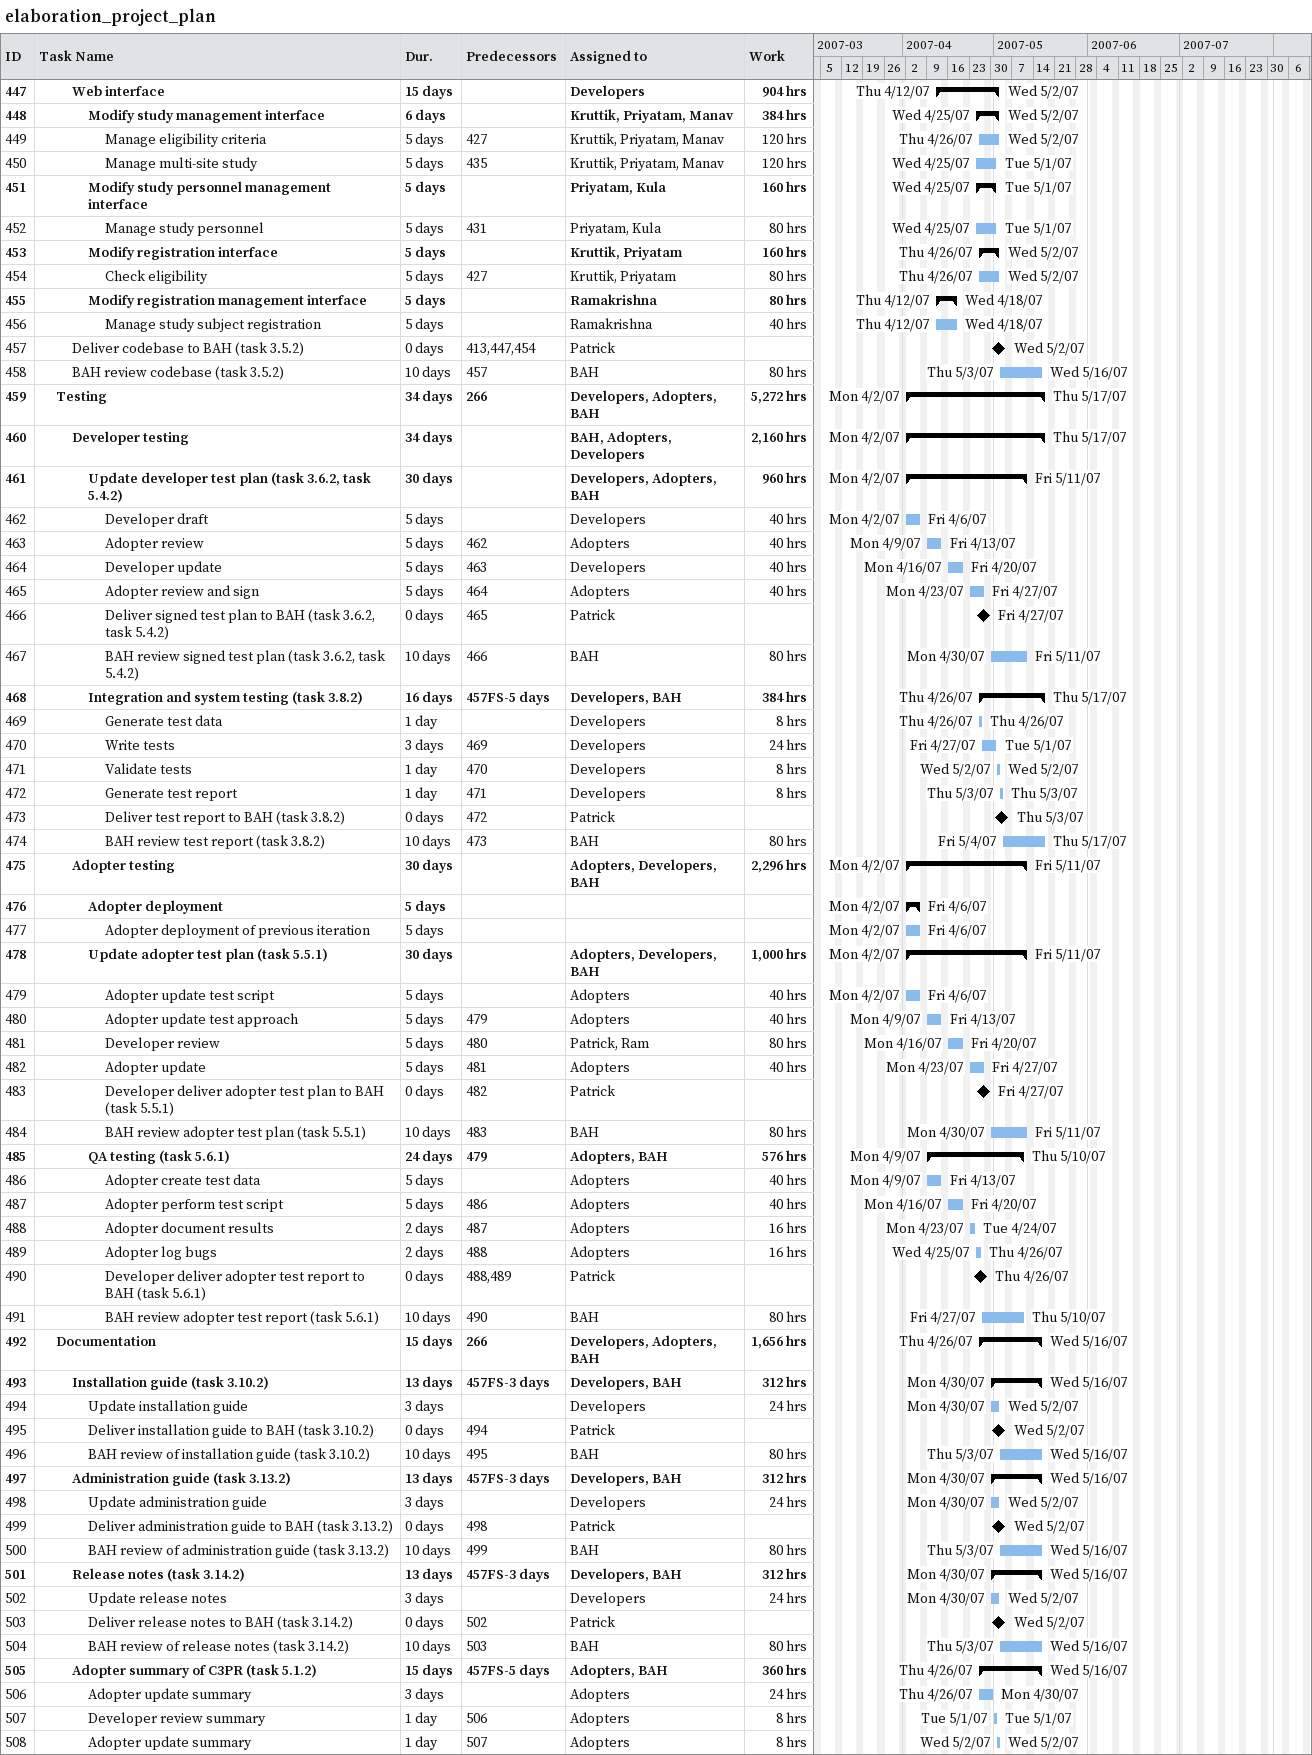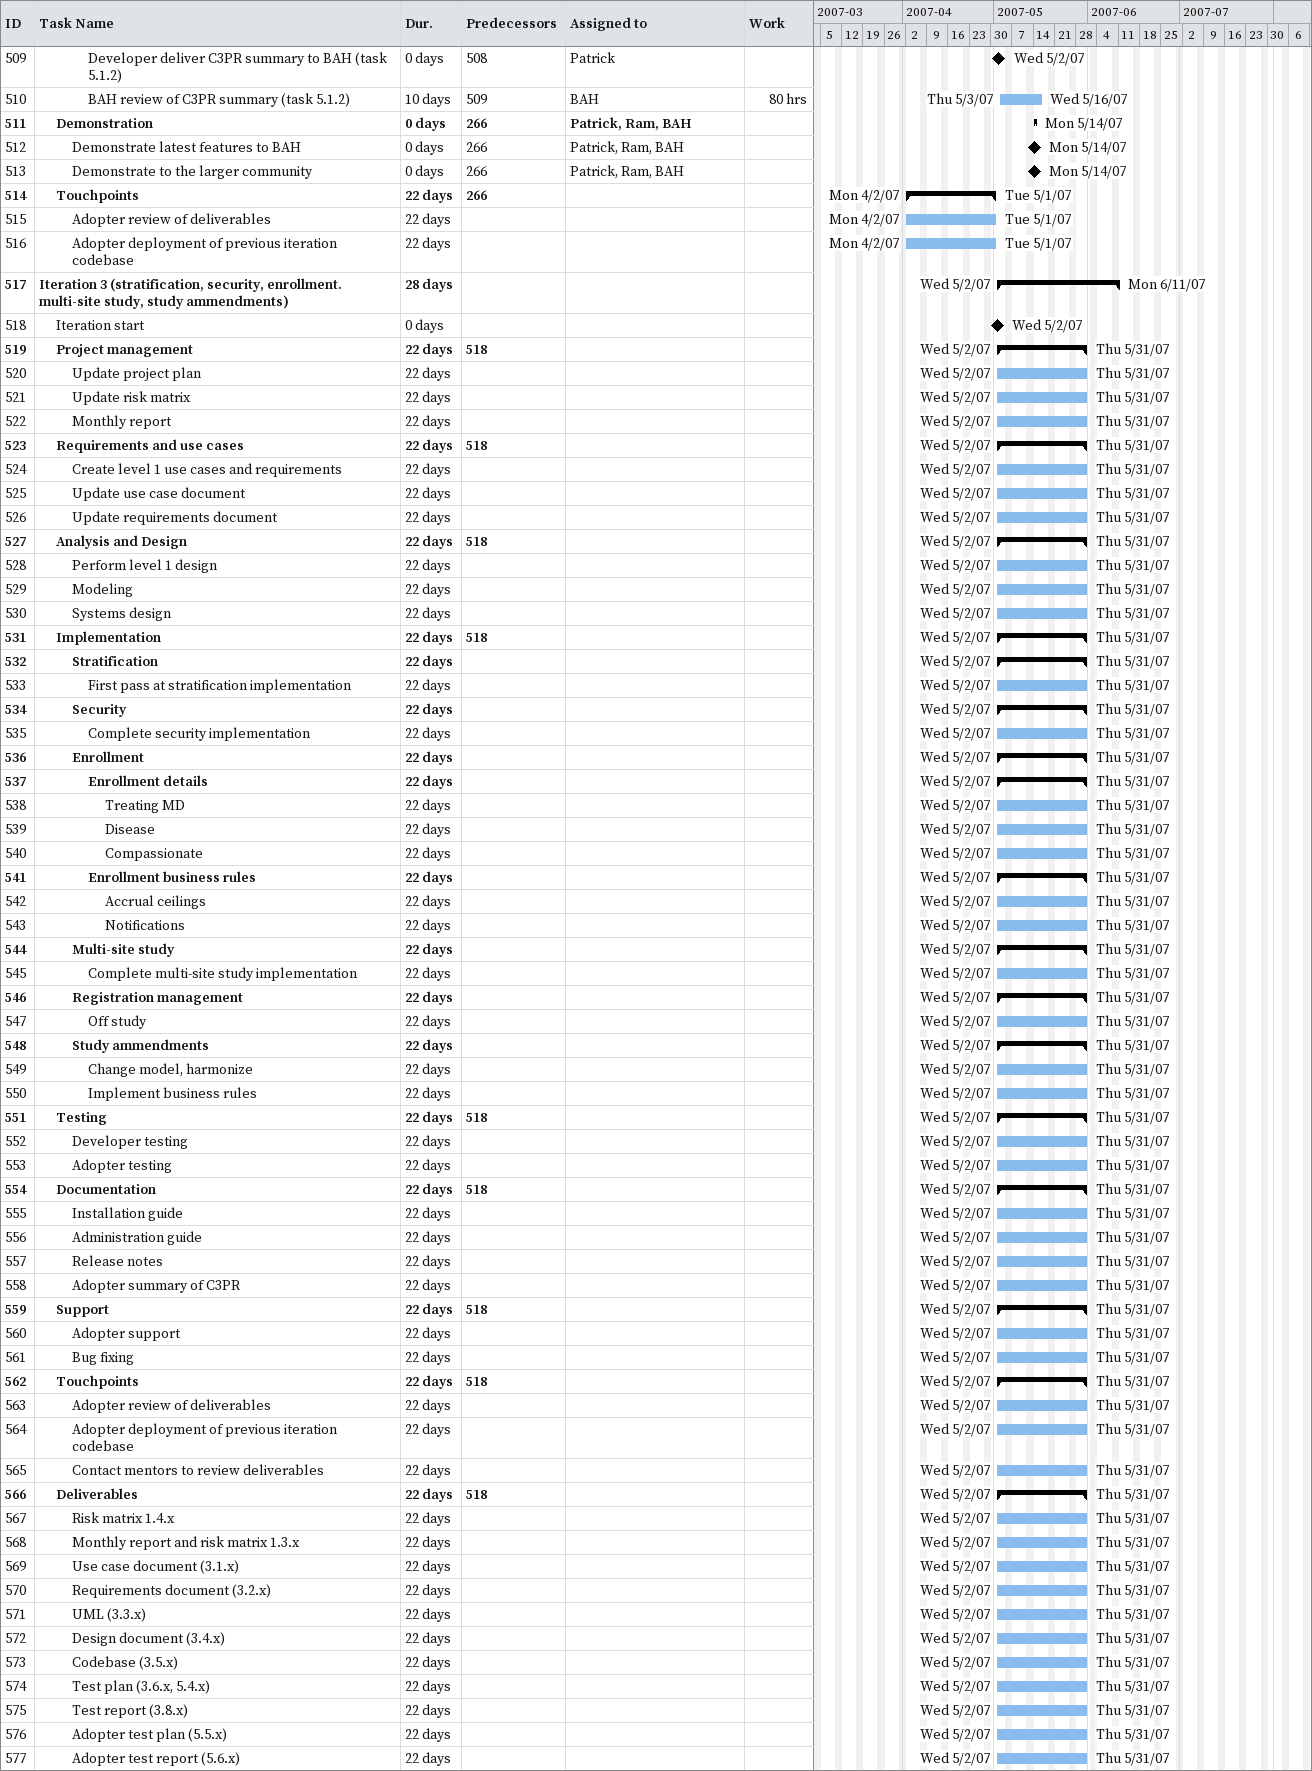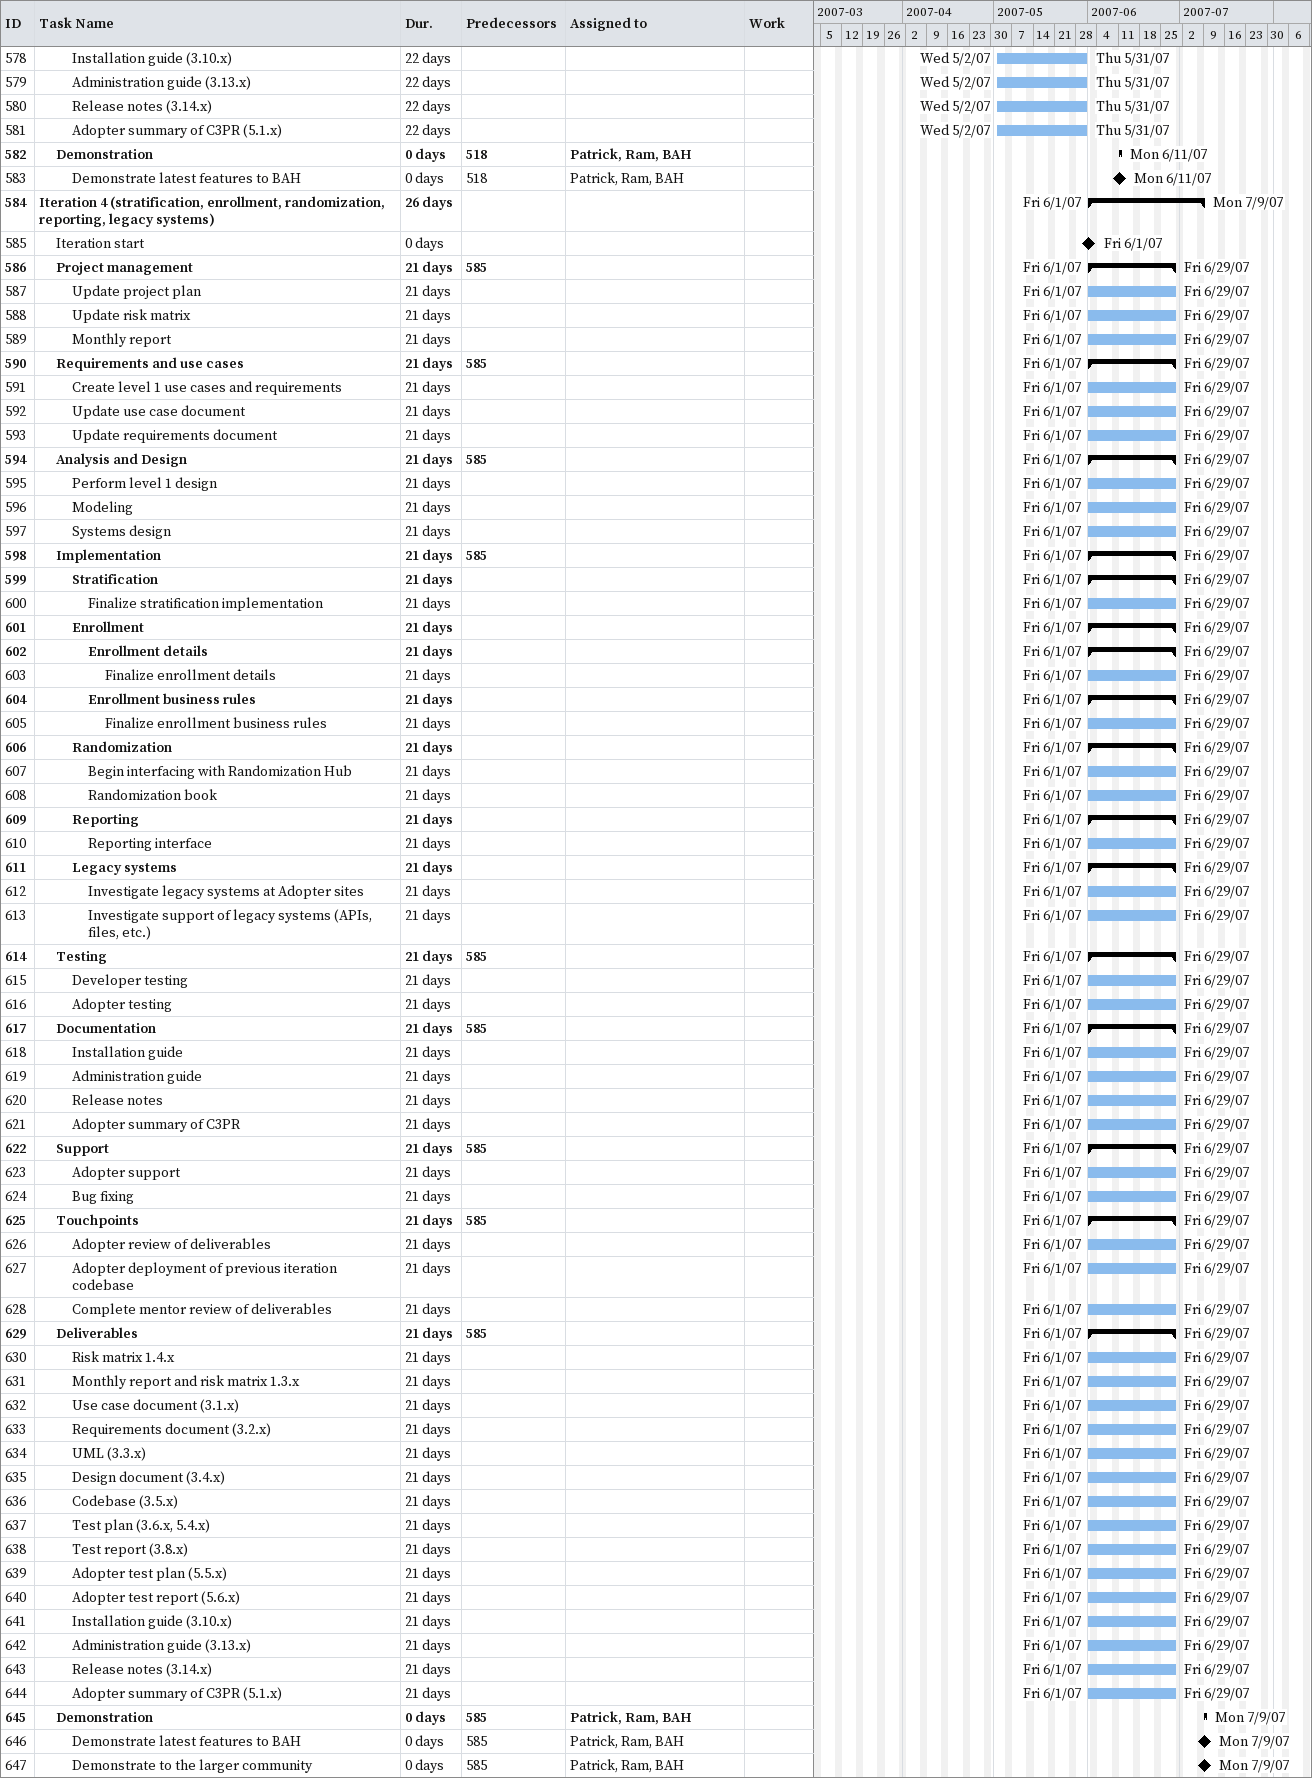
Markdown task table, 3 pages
elaboration_project_plan

| ID | Level | Task | Duration | Start | Finish | Predecessors | Resources | Work (h) |
|---|---|---|---|---|---|---|---|---|
| 447 | 3 | **Web interface** | 15d | 2007-04-12 | 2007-05-02 |  | Developers | 904 |
| 448 | 4 | **Modify study management interface** | 6d | 2007-04-25 | 2007-05-02 |  | Kruttik, Priyatam, Manav | 384 |
| 449 | 5 | Manage eligibility criteria | 5d | 2007-04-26 | 2007-05-02 | 427 | Kruttik, Priyatam, Manav | 120 |
| 450 | 5 | Manage multi-site study | 5d | 2007-04-25 | 2007-05-01 | 435 | Kruttik, Priyatam, Manav | 120 |
| 451 | 4 | **Modify study personnel management interface** | 5d | 2007-04-25 | 2007-05-01 |  | Priyatam, Kula | 160 |
| 452 | 5 | Manage study personnel | 5d | 2007-04-25 | 2007-05-01 | 431 | Priyatam, Kula | 80 |
| 453 | 4 | **Modify registration interface** | 5d | 2007-04-26 | 2007-05-02 |  | Kruttik, Priyatam | 160 |
| 454 | 5 | Check eligibility | 5d | 2007-04-26 | 2007-05-02 | 427 | Kruttik, Priyatam | 80 |
| 455 | 4 | **Modify registration management interface** | 5d | 2007-04-12 | 2007-04-18 |  | Ramakrishna | 80 |
| 456 | 5 | Manage study subject registration | 5d | 2007-04-12 | 2007-04-18 |  | Ramakrishna | 40 |
| 457 | 3 | Deliver codebase to BAH (task 3.5.2) | 0d | 2007-05-02 | 2007-05-02 | 413, 447, 454 | Patrick |  |
| 458 | 3 | BAH review codebase (task 3.5.2) | 10d | 2007-05-03 | 2007-05-16 | 457 | BAH | 80 |
| 459 | 2 | **Testing** | 34d | 2007-04-02 | 2007-05-17 | 266 | Developers, Adopters, BAH | 5272 |
| 460 | 3 | **Developer testing** | 34d | 2007-04-02 | 2007-05-17 |  | BAH, Adopters, Developers | 2160 |
| 461 | 4 | **Update developer test plan (task 3.6.2, task 5.4.2)** | 30d | 2007-04-02 | 2007-05-11 |  | Developers, Adopters, BAH | 960 |
| 462 | 5 | Developer draft | 5d | 2007-04-02 | 2007-04-06 |  | Developers | 40 |
| 463 | 5 | Adopter review | 5d | 2007-04-09 | 2007-04-13 | 462 | Adopters | 40 |
| 464 | 5 | Developer update | 5d | 2007-04-16 | 2007-04-20 | 463 | Developers | 40 |
| 465 | 5 | Adopter review and sign | 5d | 2007-04-23 | 2007-04-27 | 464 | Adopters | 40 |
| 466 | 5 | Deliver signed test plan to BAH (task 3.6.2, task 5.4.2) | 0d | 2007-04-27 | 2007-04-27 | 465 | Patrick |  |
| 467 | 5 | BAH review signed test plan (task 3.6.2, task 5.4.2) | 10d | 2007-04-30 | 2007-05-11 | 466 | BAH | 80 |
| 468 | 4 | **Integration and system testing (task 3.8.2)** | 16d | 2007-04-26 | 2007-05-17 | 457FS-5d | Developers, BAH | 384 |
| 469 | 5 | Generate test data | 1d | 2007-04-26 | 2007-04-26 |  | Developers | 8 |
| 470 | 5 | Write tests | 3d | 2007-04-27 | 2007-05-01 | 469 | Developers | 24 |
| 471 | 5 | Validate tests | 1d | 2007-05-02 | 2007-05-02 | 470 | Developers | 8 |
| 472 | 5 | Generate test report | 1d | 2007-05-03 | 2007-05-03 | 471 | Developers | 8 |
| 473 | 5 | Deliver test report to BAH (task 3.8.2) | 0d | 2007-05-03 | 2007-05-03 | 472 | Patrick |  |
| 474 | 5 | BAH review test report (task 3.8.2) | 10d | 2007-05-04 | 2007-05-17 | 473 | BAH | 80 |
| 475 | 3 | **Adopter testing** | 30d | 2007-04-02 | 2007-05-11 |  | Adopters, Developers, BAH | 2296 |
| 476 | 4 | **Adopter deployment** | 5d | 2007-04-02 | 2007-04-06 |  |  |  |
| 477 | 5 | Adopter deployment of previous iteration | 5d | 2007-04-02 | 2007-04-06 |  |  |  |
| 478 | 4 | **Update adopter test plan (task 5.5.1)** | 30d | 2007-04-02 | 2007-05-11 |  | Adopters, Developers, BAH | 1000 |
| 479 | 5 | Adopter update test script | 5d | 2007-04-02 | 2007-04-06 |  | Adopters | 40 |
| 480 | 5 | Adopter update test approach | 5d | 2007-04-09 | 2007-04-13 | 479 | Adopters | 40 |
| 481 | 5 | Developer review | 5d | 2007-04-16 | 2007-04-20 | 480 | Patrick, Ram | 80 |
| 482 | 5 | Adopter update | 5d | 2007-04-23 | 2007-04-27 | 481 | Adopters | 40 |
| 483 | 5 | Developer deliver adopter test plan to BAH (task 5.5.1) | 0d | 2007-04-27 | 2007-04-27 | 482 | Patrick |  |
| 484 | 5 | BAH review adopter test plan (task 5.5.1) | 10d | 2007-04-30 | 2007-05-11 | 483 | BAH | 80 |
| 485 | 4 | **QA testing (task 5.6.1)** | 24d | 2007-04-09 | 2007-05-10 | 479 | Adopters, BAH | 576 |
| 486 | 5 | Adopter create test data | 5d | 2007-04-09 | 2007-04-13 |  | Adopters | 40 |
| 487 | 5 | Adopter perform test script | 5d | 2007-04-16 | 2007-04-20 | 486 | Adopters | 40 |
| 488 | 5 | Adopter document results | 2d | 2007-04-23 | 2007-04-24 | 487 | Adopters | 16 |
| 489 | 5 | Adopter log bugs | 2d | 2007-04-25 | 2007-04-26 | 488 | Adopters | 16 |
| 490 | 5 | Developer deliver adopter test report to BAH (task 5.6.1) | 0d | 2007-04-26 | 2007-04-26 | 488, 489 | Patrick |  |
| 491 | 5 | BAH review adopter test report (task 5.6.1) | 10d | 2007-04-27 | 2007-05-10 | 490 | BAH | 80 |
| 492 | 2 | **Documentation** | 15d | 2007-04-26 | 2007-05-16 | 266 | Developers, Adopters, BAH | 1656 |
| 493 | 3 | **Installation guide (task 3.10.2)** | 13d | 2007-04-30 | 2007-05-16 | 457FS-3d | Developers, BAH | 312 |
| 494 | 4 | Update installation guide | 3d | 2007-04-30 | 2007-05-02 |  | Developers | 24 |
| 495 | 4 | Deliver installation guide to BAH (task 3.10.2) | 0d | 2007-05-02 | 2007-05-02 | 494 | Patrick |  |
| 496 | 4 | BAH review of installation guide (task 3.10.2) | 10d | 2007-05-03 | 2007-05-16 | 495 | BAH | 80 |
| 497 | 3 | **Administration guide (task 3.13.2)** | 13d | 2007-04-30 | 2007-05-16 | 457FS-3d | Developers, BAH | 312 |
| 498 | 4 | Update administration guide | 3d | 2007-04-30 | 2007-05-02 |  | Developers | 24 |
| 499 | 4 | Deliver administration guide to BAH (task 3.13.2) | 0d | 2007-05-02 | 2007-05-02 | 498 | Patrick |  |
| 500 | 4 | BAH review of administration guide (task 3.13.2) | 10d | 2007-05-03 | 2007-05-16 | 499 | BAH | 80 |
| 501 | 3 | **Release notes (task 3.14.2)** | 13d | 2007-04-30 | 2007-05-16 | 457FS-3d | Developers, BAH | 312 |
| 502 | 4 | Update release notes | 3d | 2007-04-30 | 2007-05-02 |  | Developers | 24 |
| 503 | 4 | Deliver release notes to BAH (task 3.14.2) | 0d | 2007-05-02 | 2007-05-02 | 502 | Patrick |  |
| 504 | 4 | BAH review of release notes (task 3.14.2) | 10d | 2007-05-03 | 2007-05-16 | 503 | BAH | 80 |
| 505 | 3 | **Adopter summary of C3PR (task 5.1.2)** | 15d | 2007-04-26 | 2007-05-16 | 457FS-5d | Adopters, BAH | 360 |
| 506 | 4 | Adopter update summary | 3d | 2007-04-26 | 2007-04-30 |  | Adopters | 24 |
| 507 | 4 | Developer review summary | 1d | 2007-05-01 | 2007-05-01 | 506 | Adopters | 8 |
| 508 | 4 | Adopter update summary | 1d | 2007-05-02 | 2007-05-02 | 507 | Adopters | 8 |
| 509 | 4 | Developer deliver C3PR summary to BAH (task 5.1.2) | 0d | 2007-05-02 | 2007-05-02 | 508 | Patrick |  |
| 510 | 4 | BAH review of C3PR summary (task 5.1.2) | 10d | 2007-05-03 | 2007-05-16 | 509 | BAH | 80 |
| 511 | 2 | **Demonstration** | 0d | 2007-05-14 | 2007-05-14 | 266 | Patrick, Ram, BAH |  |
| 512 | 3 | Demonstrate latest features to BAH | 0d | 2007-05-14 | 2007-05-14 | 266 | Patrick, Ram, BAH |  |
| 513 | 3 | Demonstrate to the larger community | 0d | 2007-05-14 | 2007-05-14 | 266 | Patrick, Ram, BAH |  |
| 514 | 2 | **Touchpoints** | 22d | 2007-04-02 | 2007-05-01 | 266 |  |  |
| 515 | 3 | Adopter review of deliverables | 22d | 2007-04-02 | 2007-05-01 |  |  |  |
| 516 | 3 | Adopter deployment of previous iteration codebase | 22d | 2007-04-02 | 2007-05-01 |  |  |  |
| 517 | 1 | **Iteration 3 (stratification, security, enrollment. multi-site study, study ammendments)** | 28d | 2007-05-02 | 2007-06-11 |  |  |  |
| 518 | 2 | Iteration start | 0d | 2007-05-02 | 2007-05-02 |  |  |  |
| 519 | 2 | **Project management** | 22d | 2007-05-02 | 2007-05-31 | 518 |  |  |
| 520 | 3 | Update project plan | 22d | 2007-05-02 | 2007-05-31 |  |  |  |
| 521 | 3 | Update risk matrix | 22d | 2007-05-02 | 2007-05-31 |  |  |  |
| 522 | 3 | Monthly report | 22d | 2007-05-02 | 2007-05-31 |  |  |  |
| 523 | 2 | **Requirements and use cases** | 22d | 2007-05-02 | 2007-05-31 | 518 |  |  |
| 524 | 3 | Create level 1 use cases and requirements | 22d | 2007-05-02 | 2007-05-31 |  |  |  |
| 525 | 3 | Update use case document | 22d | 2007-05-02 | 2007-05-31 |  |  |  |
| 526 | 3 | Update requirements document | 22d | 2007-05-02 | 2007-05-31 |  |  |  |
| 527 | 2 | **Analysis and Design** | 22d | 2007-05-02 | 2007-05-31 | 518 |  |  |
| 528 | 3 | Perform level 1 design | 22d | 2007-05-02 | 2007-05-31 |  |  |  |
| 529 | 3 | Modeling | 22d | 2007-05-02 | 2007-05-31 |  |  |  |
| 530 | 3 | Systems design | 22d | 2007-05-02 | 2007-05-31 |  |  |  |
| 531 | 2 | **Implementation** | 22d | 2007-05-02 | 2007-05-31 | 518 |  |  |
| 532 | 3 | **Stratification** | 22d | 2007-05-02 | 2007-05-31 |  |  |  |
| 533 | 4 | First pass at stratification implementation | 22d | 2007-05-02 | 2007-05-31 |  |  |  |
| 534 | 3 | **Security** | 22d | 2007-05-02 | 2007-05-31 |  |  |  |
| 535 | 4 | Complete security implementation | 22d | 2007-05-02 | 2007-05-31 |  |  |  |
| 536 | 3 | **Enrollment** | 22d | 2007-05-02 | 2007-05-31 |  |  |  |
| 537 | 4 | **Enrollment details** | 22d | 2007-05-02 | 2007-05-31 |  |  |  |
| 538 | 5 | Treating MD | 22d | 2007-05-02 | 2007-05-31 |  |  |  |
| 539 | 5 | Disease | 22d | 2007-05-02 | 2007-05-31 |  |  |  |
| 540 | 5 | Compassionate | 22d | 2007-05-02 | 2007-05-31 |  |  |  |
| 541 | 4 | **Enrollment business rules** | 22d | 2007-05-02 | 2007-05-31 |  |  |  |
| 542 | 5 | Accrual ceilings | 22d | 2007-05-02 | 2007-05-31 |  |  |  |
| 543 | 5 | Notifications | 22d | 2007-05-02 | 2007-05-31 |  |  |  |
| 544 | 3 | **Multi-site study** | 22d | 2007-05-02 | 2007-05-31 |  |  |  |
| 545 | 4 | Complete multi-site study implementation | 22d | 2007-05-02 | 2007-05-31 |  |  |  |
| 546 | 3 | **Registration management** | 22d | 2007-05-02 | 2007-05-31 |  |  |  |
| 547 | 4 | Off study | 22d | 2007-05-02 | 2007-05-31 |  |  |  |
| 548 | 3 | **Study ammendments** | 22d | 2007-05-02 | 2007-05-31 |  |  |  |
| 549 | 4 | Change model, harmonize | 22d | 2007-05-02 | 2007-05-31 |  |  |  |
| 550 | 4 | Implement business rules | 22d | 2007-05-02 | 2007-05-31 |  |  |  |
| 551 | 2 | **Testing** | 22d | 2007-05-02 | 2007-05-31 | 518 |  |  |
| 552 | 3 | Developer testing | 22d | 2007-05-02 | 2007-05-31 |  |  |  |
| 553 | 3 | Adopter testing | 22d | 2007-05-02 | 2007-05-31 |  |  |  |
| 554 | 2 | **Documentation** | 22d | 2007-05-02 | 2007-05-31 | 518 |  |  |
| 555 | 3 | Installation guide | 22d | 2007-05-02 | 2007-05-31 |  |  |  |
| 556 | 3 | Administration guide | 22d | 2007-05-02 | 2007-05-31 |  |  |  |
| 557 | 3 | Release notes | 22d | 2007-05-02 | 2007-05-31 |  |  |  |
| 558 | 3 | Adopter summary of C3PR | 22d | 2007-05-02 | 2007-05-31 |  |  |  |
| 559 | 2 | **Support** | 22d | 2007-05-02 | 2007-05-31 | 518 |  |  |
| 560 | 3 | Adopter support | 22d | 2007-05-02 | 2007-05-31 |  |  |  |
| 561 | 3 | Bug fixing | 22d | 2007-05-02 | 2007-05-31 |  |  |  |
| 562 | 2 | **Touchpoints** | 22d | 2007-05-02 | 2007-05-31 | 518 |  |  |
| 563 | 3 | Adopter review of deliverables | 22d | 2007-05-02 | 2007-05-31 |  |  |  |
| 564 | 3 | Adopter deployment of previous iteration codebase | 22d | 2007-05-02 | 2007-05-31 |  |  |  |
| 565 | 3 | Contact mentors to review deliverables | 22d | 2007-05-02 | 2007-05-31 |  |  |  |
| 566 | 2 | **Deliverables** | 22d | 2007-05-02 | 2007-05-31 | 518 |  |  |
| 567 | 3 | Risk matrix 1.4.x | 22d | 2007-05-02 | 2007-05-31 |  |  |  |
| 568 | 3 | Monthly report and risk matrix 1.3.x | 22d | 2007-05-02 | 2007-05-31 |  |  |  |
| 569 | 3 | Use case document (3.1.x) | 22d | 2007-05-02 | 2007-05-31 |  |  |  |
| 570 | 3 | Requirements document (3.2.x) | 22d | 2007-05-02 | 2007-05-31 |  |  |  |
| 571 | 3 | UML (3.3.x) | 22d | 2007-05-02 | 2007-05-31 |  |  |  |
| 572 | 3 | Design document (3.4.x) | 22d | 2007-05-02 | 2007-05-31 |  |  |  |
| 573 | 3 | Codebase (3.5.x) | 22d | 2007-05-02 | 2007-05-31 |  |  |  |
| 574 | 3 | Test plan (3.6.x, 5.4.x) | 22d | 2007-05-02 | 2007-05-31 |  |  |  |
| 575 | 3 | Test report (3.8.x) | 22d | 2007-05-02 | 2007-05-31 |  |  |  |
| 576 | 3 | Adopter test plan (5.5.x) | 22d | 2007-05-02 | 2007-05-31 |  |  |  |
| 577 | 3 | Adopter test report (5.6.x) | 22d | 2007-05-02 | 2007-05-31 |  |  |  |
| 578 | 3 | Installation guide (3.10.x) | 22d | 2007-05-02 | 2007-05-31 |  |  |  |
| 579 | 3 | Administration guide (3.13.x) | 22d | 2007-05-02 | 2007-05-31 |  |  |  |
| 580 | 3 | Release notes (3.14.x) | 22d | 2007-05-02 | 2007-05-31 |  |  |  |
| 581 | 3 | Adopter summary of C3PR (5.1.x) | 22d | 2007-05-02 | 2007-05-31 |  |  |  |
| 582 | 2 | **Demonstration** | 0d | 2007-06-11 | 2007-06-11 | 518 | Patrick, Ram, BAH |  |
| 583 | 3 | Demonstrate latest features to BAH | 0d | 2007-06-11 | 2007-06-11 | 518 | Patrick, Ram, BAH |  |
| 584 | 1 | **Iteration 4 (stratification, enrollment, randomization, reporting, legacy systems)** | 26d | 2007-06-01 | 2007-07-09 |  |  |  |
| 585 | 2 | Iteration start | 0d | 2007-06-01 | 2007-06-01 |  |  |  |
| 586 | 2 | **Project management** | 21d | 2007-06-01 | 2007-06-29 | 585 |  |  |
| 587 | 3 | Update project plan | 21d | 2007-06-01 | 2007-06-29 |  |  |  |
| 588 | 3 | Update risk matrix | 21d | 2007-06-01 | 2007-06-29 |  |  |  |
| 589 | 3 | Monthly report | 21d | 2007-06-01 | 2007-06-29 |  |  |  |
| 590 | 2 | **Requirements and use cases** | 21d | 2007-06-01 | 2007-06-29 | 585 |  |  |
| 591 | 3 | Create level 1 use cases and requirements | 21d | 2007-06-01 | 2007-06-29 |  |  |  |
| 592 | 3 | Update use case document | 21d | 2007-06-01 | 2007-06-29 |  |  |  |
| 593 | 3 | Update requirements document | 21d | 2007-06-01 | 2007-06-29 |  |  |  |
| 594 | 2 | **Analysis and Design** | 21d | 2007-06-01 | 2007-06-29 | 585 |  |  |
| 595 | 3 | Perform level 1 design | 21d | 2007-06-01 | 2007-06-29 |  |  |  |
| 596 | 3 | Modeling | 21d | 2007-06-01 | 2007-06-29 |  |  |  |
| 597 | 3 | Systems design | 21d | 2007-06-01 | 2007-06-29 |  |  |  |
| 598 | 2 | **Implementation** | 21d | 2007-06-01 | 2007-06-29 | 585 |  |  |
| 599 | 3 | **Stratification** | 21d | 2007-06-01 | 2007-06-29 |  |  |  |
| 600 | 4 | Finalize stratification implementation | 21d | 2007-06-01 | 2007-06-29 |  |  |  |
| 601 | 3 | **Enrollment** | 21d | 2007-06-01 | 2007-06-29 |  |  |  |
| 602 | 4 | **Enrollment details** | 21d | 2007-06-01 | 2007-06-29 |  |  |  |
| 603 | 5 | Finalize enrollment details | 21d | 2007-06-01 | 2007-06-29 |  |  |  |
| 604 | 4 | **Enrollment business rules** | 21d | 2007-06-01 | 2007-06-29 |  |  |  |
| 605 | 5 | Finalize enrollment business rules | 21d | 2007-06-01 | 2007-06-29 |  |  |  |
| 606 | 3 | **Randomization** | 21d | 2007-06-01 | 2007-06-29 |  |  |  |
| 607 | 4 | Begin interfacing with Randomization Hub | 21d | 2007-06-01 | 2007-06-29 |  |  |  |
| 608 | 4 | Randomization book | 21d | 2007-06-01 | 2007-06-29 |  |  |  |
| 609 | 3 | **Reporting** | 21d | 2007-06-01 | 2007-06-29 |  |  |  |
| 610 | 4 | Reporting interface | 21d | 2007-06-01 | 2007-06-29 |  |  |  |
| 611 | 3 | **Legacy systems** | 21d | 2007-06-01 | 2007-06-29 |  |  |  |
| 612 | 4 | Investigate legacy systems at Adopter sites | 21d | 2007-06-01 | 2007-06-29 |  |  |  |
| 613 | 4 | Investigate support of legacy systems (APIs, files, etc.) | 21d | 2007-06-01 | 2007-06-29 |  |  |  |
| 614 | 2 | **Testing** | 21d | 2007-06-01 | 2007-06-29 | 585 |  |  |
| 615 | 3 | Developer testing | 21d | 2007-06-01 | 2007-06-29 |  |  |  |
| 616 | 3 | Adopter testing | 21d | 2007-06-01 | 2007-06-29 |  |  |  |
| 617 | 2 | **Documentation** | 21d | 2007-06-01 | 2007-06-29 | 585 |  |  |
| 618 | 3 | Installation guide | 21d | 2007-06-01 | 2007-06-29 |  |  |  |
| 619 | 3 | Administration guide | 21d | 2007-06-01 | 2007-06-29 |  |  |  |
| 620 | 3 | Release notes | 21d | 2007-06-01 | 2007-06-29 |  |  |  |
| 621 | 3 | Adopter summary of C3PR | 21d | 2007-06-01 | 2007-06-29 |  |  |  |
| 622 | 2 | **Support** | 21d | 2007-06-01 | 2007-06-29 | 585 |  |  |
| 623 | 3 | Adopter support | 21d | 2007-06-01 | 2007-06-29 |  |  |  |
| 624 | 3 | Bug fixing | 21d | 2007-06-01 | 2007-06-29 |  |  |  |
| 625 | 2 | **Touchpoints** | 21d | 2007-06-01 | 2007-06-29 | 585 |  |  |
| 626 | 3 | Adopter review of deliverables | 21d | 2007-06-01 | 2007-06-29 |  |  |  |
| 627 | 3 | Adopter deployment of previous iteration codebase | 21d | 2007-06-01 | 2007-06-29 |  |  |  |
| 628 | 3 | Complete mentor review of deliverables | 21d | 2007-06-01 | 2007-06-29 |  |  |  |
| 629 | 2 | **Deliverables** | 21d | 2007-06-01 | 2007-06-29 | 585 |  |  |
| 630 | 3 | Risk matrix 1.4.x | 21d | 2007-06-01 | 2007-06-29 |  |  |  |
| 631 | 3 | Monthly report and risk matrix 1.3.x | 21d | 2007-06-01 | 2007-06-29 |  |  |  |
| 632 | 3 | Use case document (3.1.x) | 21d | 2007-06-01 | 2007-06-29 |  |  |  |
| 633 | 3 | Requirements document (3.2.x) | 21d | 2007-06-01 | 2007-06-29 |  |  |  |
| 634 | 3 | UML (3.3.x) | 21d | 2007-06-01 | 2007-06-29 |  |  |  |
| 635 | 3 | Design document (3.4.x) | 21d | 2007-06-01 | 2007-06-29 |  |  |  |
| 636 | 3 | Codebase (3.5.x) | 21d | 2007-06-01 | 2007-06-29 |  |  |  |
| 637 | 3 | Test plan (3.6.x, 5.4.x) | 21d | 2007-06-01 | 2007-06-29 |  |  |  |
| 638 | 3 | Test report (3.8.x) | 21d | 2007-06-01 | 2007-06-29 |  |  |  |
| 639 | 3 | Adopter test plan (5.5.x) | 21d | 2007-06-01 | 2007-06-29 |  |  |  |
| 640 | 3 | Adopter test report (5.6.x) | 21d | 2007-06-01 | 2007-06-29 |  |  |  |
| 641 | 3 | Installation guide (3.10.x) | 21d | 2007-06-01 | 2007-06-29 |  |  |  |
| 642 | 3 | Administration guide (3.13.x) | 21d | 2007-06-01 | 2007-06-29 |  |  |  |
| 643 | 3 | Release notes (3.14.x) | 21d | 2007-06-01 | 2007-06-29 |  |  |  |
| 644 | 3 | Adopter summary of C3PR (5.1.x) | 21d | 2007-06-01 | 2007-06-29 |  |  |  |
| 645 | 2 | **Demonstration** | 0d | 2007-07-09 | 2007-07-09 | 585 | Patrick, Ram, BAH |  |
| 646 | 3 | Demonstrate latest features to BAH | 0d | 2007-07-09 | 2007-07-09 | 585 | Patrick, Ram, BAH |  |
| 647 | 3 | Demonstrate to the larger community | 0d | 2007-07-09 | 2007-07-09 | 585 | Patrick, Ram, BAH |  |
